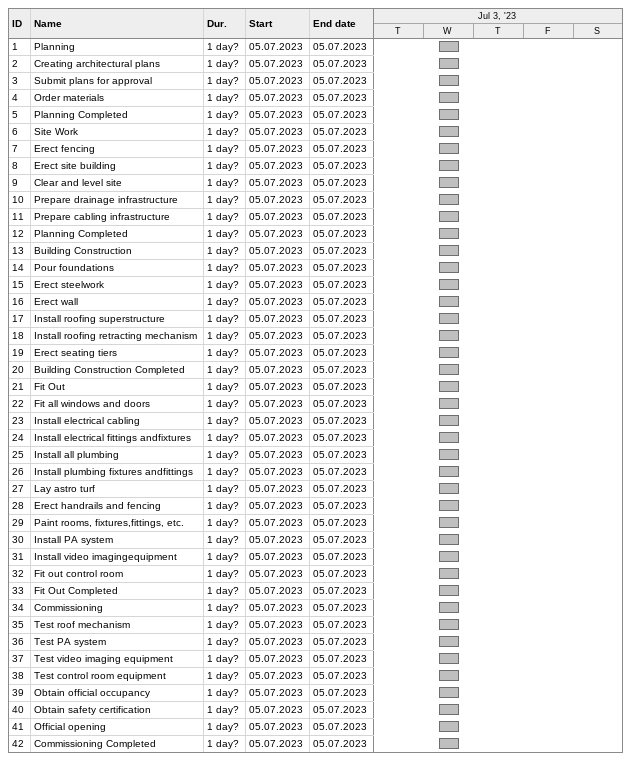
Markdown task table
| ID | Task | Duration | Start | Finish |
|---|---|---|---|---|
| 1 | Planning | 1d? | 2023-07-05 | 2023-07-05 |
| 2 | Creating architectural plans | 1d? | 2023-07-05 | 2023-07-05 |
| 3 | Submit plans for approval | 1d? | 2023-07-05 | 2023-07-05 |
| 4 | Order materials | 1d? | 2023-07-05 | 2023-07-05 |
| 5 | Planning Completed | 1d? | 2023-07-05 | 2023-07-05 |
| 6 | Site Work | 1d? | 2023-07-05 | 2023-07-05 |
| 7 | Erect fencing | 1d? | 2023-07-05 | 2023-07-05 |
| 8 | Erect site building | 1d? | 2023-07-05 | 2023-07-05 |
| 9 | Clear and level site | 1d? | 2023-07-05 | 2023-07-05 |
| 10 | Prepare drainage infrastructure | 1d? | 2023-07-05 | 2023-07-05 |
| 11 | Prepare cabling infrastructure | 1d? | 2023-07-05 | 2023-07-05 |
| 12 | Planning Completed | 1d? | 2023-07-05 | 2023-07-05 |
| 13 | Building Construction | 1d? | 2023-07-05 | 2023-07-05 |
| 14 | Pour foundations | 1d? | 2023-07-05 | 2023-07-05 |
| 15 | Erect steelwork | 1d? | 2023-07-05 | 2023-07-05 |
| 16 | Erect wall | 1d? | 2023-07-05 | 2023-07-05 |
| 17 | Install roofing superstructure | 1d? | 2023-07-05 | 2023-07-05 |
| 18 | Install roofing retracting mechanism | 1d? | 2023-07-05 | 2023-07-05 |
| 19 | Erect seating tiers | 1d? | 2023-07-05 | 2023-07-05 |
| 20 | Building Construction Completed | 1d? | 2023-07-05 | 2023-07-05 |
| 21 | Fit Out | 1d? | 2023-07-05 | 2023-07-05 |
| 22 | Fit all windows and doors | 1d? | 2023-07-05 | 2023-07-05 |
| 23 | Install electrical cabling | 1d? | 2023-07-05 | 2023-07-05 |
| 24 | Install electrical fittings andfixtures | 1d? | 2023-07-05 | 2023-07-05 |
| 25 | Install all plumbing | 1d? | 2023-07-05 | 2023-07-05 |
| 26 | Install plumbing fixtures andfittings | 1d? | 2023-07-05 | 2023-07-05 |
| 27 | Lay astro turf | 1d? | 2023-07-05 | 2023-07-05 |
| 28 | Erect handrails and fencing | 1d? | 2023-07-05 | 2023-07-05 |
| 29 | Paint rooms, fixtures,fittings, etc. | 1d? | 2023-07-05 | 2023-07-05 |
| 30 | Install PA system | 1d? | 2023-07-05 | 2023-07-05 |
| 31 | Install video imagingequipment | 1d? | 2023-07-05 | 2023-07-05 |
| 32 | Fit out control room | 1d? | 2023-07-05 | 2023-07-05 |
| 33 | Fit Out Completed | 1d? | 2023-07-05 | 2023-07-05 |
| 34 | Commissioning | 1d? | 2023-07-05 | 2023-07-05 |
| 35 | Test roof mechanism | 1d? | 2023-07-05 | 2023-07-05 |
| 36 | Test PA system | 1d? | 2023-07-05 | 2023-07-05 |
| 37 | Test video imaging equipment | 1d? | 2023-07-05 | 2023-07-05 |
| 38 | Test control room equipment | 1d? | 2023-07-05 | 2023-07-05 |
| 39 | Obtain official occupancy | 1d? | 2023-07-05 | 2023-07-05 |
| 40 | Obtain safety certification | 1d? | 2023-07-05 | 2023-07-05 |
| 41 | Official opening | 1d? | 2023-07-05 | 2023-07-05 |
| 42 | Commissioning Completed | 1d? | 2023-07-05 | 2023-07-05 |
